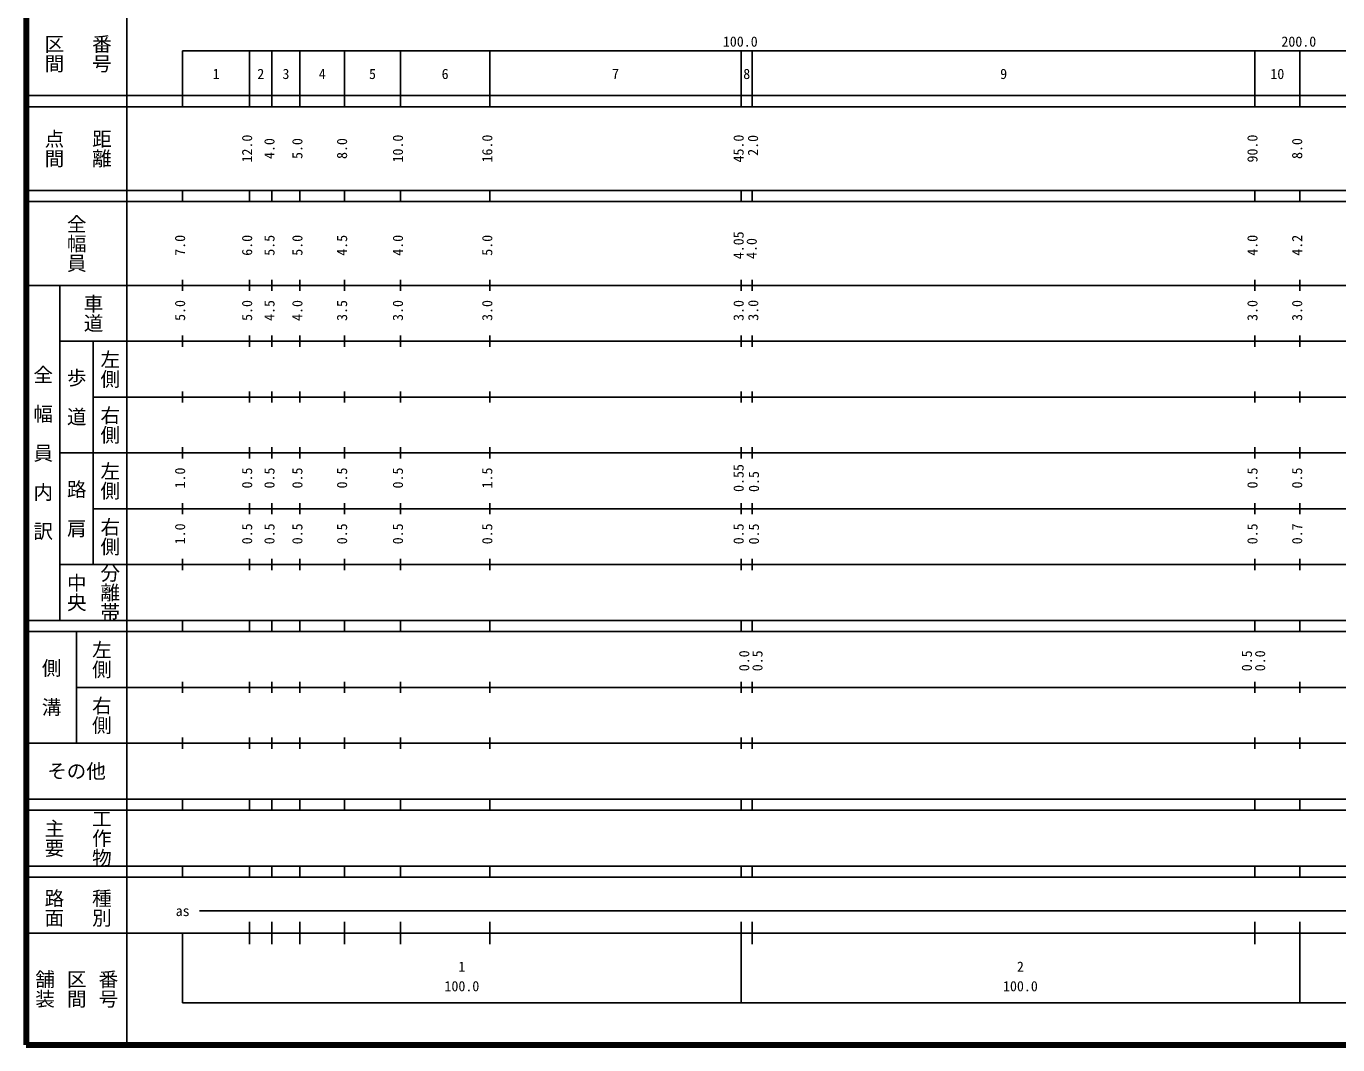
# Model space of a CAD drawing. Units: millimetres, scale not verified. Extents: x 40000 to 680000, y 20000 to 380000.
# Drawn here: x 40000 to 274820, y 20000 to 202409 of the extents above; entities that cross this region are included whole.
import ezdxf
from ezdxf.enums import TextEntityAlignment as Align

# ---------------------------------------------------------------- set-up
doc = ezdxf.new("R2010")
doc.units = ezdxf.units.MM
doc.header["$LTSCALE"] = 1000
doc.layers.add('M-TTL', color=2, linetype='Continuous', lineweight=140)
doc.layers.add('M-TTL-BAND', color=7, linetype='Continuous', lineweight=25)
doc.styles.add('@ＭＳ ゴシック', font='')
doc.styles.add('ＭＳ ゴシック', font='')
doc.styles.get('@ＭＳ ゴシック').set_extended_font_data('@MS Gothic')
doc.styles.get('ＭＳ ゴシック').set_extended_font_data('MS Gothic')

msp = doc.modelspace()

# ---------------------------------------------------------------- linework, layer by layer
at = {"layer": 'M-TTL'}
for p, q in [((40000, 380000), (40000, 20000)), ((40000, 20000), (680000, 20000))]:
    msp.add_line(p, q, dxfattribs=at)
at = {"layer": 'M-TTL-BAND'}
for p, q in [((58000, 370000), (58000, 20000)), ((68000, 198000), (579000, 198000)), ((68000, 198000), (68000, 188000)), ((80000, 188000), (80000, 198000)), ((84000, 188000), (84000, 198000)), ((89000, 188000), (89000, 198000)), ((97000, 188000), (97000, 198000)), ((107000, 188000), (107000, 198000)), ((123000, 188000), (123000, 198000)), ((168000, 188000), (168000, 198000)), ((170000, 188000), (170000, 198000)), ((260000, 188000), (260000, 198000)), ((268000, 188000), (268000, 198000)), ((40000, 190000), (579000, 190000)), ((40000, 188000), (579000, 188000)), ((40000, 173000), (579000, 173000)), ((68000, 171000), (68000, 173000)), ((80000, 171000), (80000, 173000)), ((84000, 171000), (84000, 173000)), ((89000, 171000), (89000, 173000)), ((97000, 171000), (97000, 173000)), ((107000, 171000), (107000, 173000)), ((123000, 171000), (123000, 173000)), ((168000, 171000), (168000, 173000)), ((170000, 171000), (170000, 173000)), ((260000, 171000), (260000, 173000)), ((268000, 171000), (268000, 173000)), ((40000, 171000), (579000, 171000)), ((40000, 156000), (579000, 156000)), ((46000, 96000), (46000, 156000)), ((68000, 155000), (68000, 157000)), ((80000, 155000), (80000, 157000)), ((84000, 155000), (84000, 157000)), ((89000, 155000), (89000, 157000)), ((97000, 155000), (97000, 157000)), ((107000, 155000), (107000, 157000)), ((123000, 155000), (123000, 157000)), ((168000, 155000), (168000, 157000)), ((170000, 155000), (170000, 157000)), ((260000, 155000), (260000, 157000)), ((268000, 155000), (268000, 157000)), ((46000, 146000), (579000, 146000)), ((52000, 146000), (52000, 106000)), ((68000, 145000), (68000, 147000)), ((80000, 145000), (80000, 147000)), ((84000, 145000), (84000, 147000)), ((89000, 145000), (89000, 147000)), ((97000, 145000), (97000, 147000)), ((107000, 145000), (107000, 147000)), ((123000, 145000), (123000, 147000)), ((168000, 145000), (168000, 147000)), ((170000, 145000), (170000, 147000)), ((260000, 145000), (260000, 147000)), ((268000, 145000), (268000, 147000)), ((68000, 135000), (68000, 137000)), ((80000, 135000), (80000, 137000)), ((84000, 135000), (84000, 137000)), ((89000, 135000), (89000, 137000)), ((97000, 135000), (97000, 137000)), ((107000, 135000), (107000, 137000)), ((123000, 135000), (123000, 137000)), ((168000, 135000), (168000, 137000)), ((170000, 135000), (170000, 137000)), ((260000, 135000), (260000, 137000)), ((268000, 135000), (268000, 137000)), ((52000, 136000), (579000, 136000)), ((68000, 125000), (68000, 127000)), ((80000, 125000), (80000, 127000)), ((84000, 125000), (84000, 127000)), ((89000, 125000), (89000, 127000)), ((97000, 125000), (97000, 127000)), ((107000, 125000), (107000, 127000)), ((123000, 125000), (123000, 127000)), ((168000, 125000), (168000, 127000)), ((170000, 125000), (170000, 127000)), ((260000, 125000), (260000, 127000)), ((268000, 125000), (268000, 127000)), ((46000, 126000), (579000, 126000)), ((52000, 116000), (579000, 116000)), ((68000, 115000), (68000, 117000)), ((80000, 115000), (80000, 117000)), ((84000, 115000), (84000, 117000)), ((89000, 115000), (89000, 117000)), ((97000, 115000), (97000, 117000)), ((107000, 115000), (107000, 117000)), ((123000, 115000), (123000, 117000)), ((168000, 115000), (168000, 117000)), ((170000, 115000), (170000, 117000)), ((260000, 115000), (260000, 117000)), ((268000, 115000), (268000, 117000)), ((46000, 106000), (579000, 106000)), ((68000, 105000), (68000, 107000)), ((80000, 105000), (80000, 107000)), ((84000, 105000), (84000, 107000)), ((89000, 105000), (89000, 107000)), ((97000, 105000), (97000, 107000)), ((107000, 105000), (107000, 107000)), ((123000, 105000), (123000, 107000)), ((168000, 105000), (168000, 107000)), ((170000, 105000), (170000, 107000)), ((260000, 105000), (260000, 107000)), ((268000, 105000), (268000, 107000)), ((40000, 96000), (579000, 96000)), ((40000, 94000), (579000, 94000)), ((49000, 94000), (49000, 74000)), ((68000, 94000), (68000, 96000)), ((80000, 94000), (80000, 96000)), ((84000, 94000), (84000, 96000)), ((89000, 94000), (89000, 96000)), ((97000, 94000), (97000, 96000)), ((107000, 94000), (107000, 96000)), ((123000, 94000), (123000, 96000)), ((168000, 94000), (168000, 96000)), ((170000, 94000), (170000, 96000)), ((260000, 94000), (260000, 96000)), ((268000, 94000), (268000, 96000)), ((68000, 83000), (68000, 85000)), ((80000, 83000), (80000, 85000)), ((84000, 83000), (84000, 85000)), ((89000, 83000), (89000, 85000)), ((97000, 83000), (97000, 85000)), ((107000, 83000), (107000, 85000)), ((123000, 83000), (123000, 85000)), ((168000, 83000), (168000, 85000)), ((170000, 83000), (170000, 85000)), ((260000, 83000), (260000, 85000)), ((268000, 83000), (268000, 85000)), ((49000, 84000), (579000, 84000)), ((40000, 74000), (579000, 74000)), ((68000, 73000), (68000, 75000)), ((80000, 73000), (80000, 75000)), ((84000, 73000), (84000, 75000)), ((89000, 73000), (89000, 75000)), ((97000, 73000), (97000, 75000)), ((107000, 73000), (107000, 75000)), ((123000, 73000), (123000, 75000)), ((168000, 73000), (168000, 75000)), ((170000, 73000), (170000, 75000)), ((260000, 73000), (260000, 75000)), ((268000, 73000), (268000, 75000)), ((40000, 64000), (579000, 64000)), ((68000, 62000), (68000, 64000)), ((80000, 62000), (80000, 64000)), ((84000, 62000), (84000, 64000)), ((89000, 62000), (89000, 64000)), ((97000, 62000), (97000, 64000)), ((107000, 62000), (107000, 64000)), ((123000, 62000), (123000, 64000)), ((168000, 62000), (168000, 64000)), ((170000, 62000), (170000, 64000)), ((260000, 62000), (260000, 64000)), ((268000, 62000), (268000, 64000)), ((40000, 62000), (579000, 62000)), ((40000, 52000), (579000, 52000)), ((68000, 50000), (68000, 52000)), ((80000, 50000), (80000, 52000)), ((84000, 50000), (84000, 52000)), ((89000, 50000), (89000, 52000)), ((97000, 50000), (97000, 52000)), ((107000, 50000), (107000, 52000)), ((123000, 50000), (123000, 52000)), ((168000, 50000), (168000, 52000)), ((170000, 50000), (170000, 52000)), ((260000, 50000), (260000, 52000)), ((268000, 50000), (268000, 52000)), ((40000, 50000), (579000, 50000)), ((71000, 44000), (565000, 44000)), ((40000, 40000), (579000, 40000)), ((68000, 40000), (68000, 27500)), ((80000, 38000), (80000, 42000)), ((84000, 38000), (84000, 42000)), ((89000, 38000), (89000, 42000)), ((97000, 38000), (97000, 42000)), ((107000, 38000), (107000, 42000)), ((123000, 38000), (123000, 42000)), ((168000, 27500), (168000, 42000)), ((170000, 38000), (170000, 42000)), ((260000, 38000), (260000, 42000)), ((268000, 27500), (268000, 42000)), ((68000, 27500), (579000, 27500))]:
    msp.add_line(p, q, dxfattribs=at)

# ---------------------------------------------------------------- texts
at = {"layer": 'M-TTL-BAND', "style": '@ＭＳ ゴシック'}
for s, p in [('区間', (45000, 197500)), ('番号', (53500, 197500)), ('点間', (45000, 180500)), ('距離', (53500, 180500)), ('全幅員', (49000, 163500)), ('車道', (52000, 151000)), ('左側', (55000, 141000)), ('全\u3000幅\u3000員\u3000内\u3000訳', (43000, 126000)), ('歩\u3000道', (49000, 136000)), ('右側', (55000, 131000)), ('左側', (55000, 121000)), ('路\u3000肩', (49000, 116000)), ('右側', (55000, 111000)), ('分離帯', (55000, 101000)), ('中央', (49000, 101000)), ('左側', (53500, 89000)), ('側\u3000溝', (44500, 84000)), ('右側', (53500, 79000)), ('工作物', (53500, 57000)), ('主要', (45000, 57000)), ('路面', (45000, 44500)), ('種別', (53500, 44500)), ('舗装', (43333, 30000)), ('区間', (49000, 30000)), ('番号', (54667, 30000))]:
    msp.add_text(s, height=2566, rotation=270, dxfattribs=at).set_placement(p, align=Align.MIDDLE_CENTER)
at = {"layer": 'M-TTL-BAND', "style": 'ＭＳ ゴシック'}
for s, p in [('100.0', (167844, 198195)), ('200.0', (267844, 198195)), ('1', (74000, 192405)), ('2', (82000, 192405)), ('3', (86500, 192405)), ('4', (93000, 192405)), ('5', (102000, 192405)), ('6', (115000, 192405)), ('7', (145500, 192405)), ('8', (169000, 192405)), ('9', (215000, 192405)), ('10', (264000, 192405)), ('as', (68000, 42500)), ('1', (118000, 32523)), ('2', (218000, 32523)), ('100.0', (118000, 29033)), ('100.0', (218000, 29033))]:
    msp.add_text(s, height=1833, dxfattribs=at).set_placement(p, align=Align.BOTTOM_CENTER)
for s, p in [('12.0', (81000, 180500)), ('4.0', (85000, 180500)), ('5.0', (90000, 180500)), ('8.0', (98000, 180500)), ('10.0', (108000, 180500)), ('16.0', (124000, 180500)), ('45.0', (169000, 180500)), ('2.0', (171580, 181069)), ('90.0', (261000, 180500)), ('8.0', (269000, 180500)), ('7.0', (69000, 163174)), ('6.0', (81000, 163174)), ('5.5', (85000, 163174)), ('5.0', (90000, 163174)), ('4.5', (98000, 163174)), ('4.0', (108000, 163174)), ('5.0', (124000, 163174)), ('4.05', (169000, 163174)), ('4.0', (261000, 163174)), ('4.2', (269000, 163174)), ('4.0', (171348, 162598)), ('5.0', (69000, 151500)), ('5.0', (81000, 151500)), ('4.5', (85000, 151500)), ('4.0', (90000, 151500)), ('3.5', (98000, 151500)), ('3.0', (108000, 151500)), ('3.0', (124000, 151500)), ('3.0', (169000, 151500)), ('3.0', (171628, 151535)), ('3.0', (261000, 151500)), ('3.0', (269000, 151500)), ('1.0', (69000, 121500)), ('0.5', (81000, 121500)), ('0.5', (85000, 121500)), ('0.5', (90000, 121500)), ('0.5', (98000, 121500)), ('0.5', (108000, 121500)), ('1.5', (124000, 121500)), ('0.55', (169000, 121500)), ('0.5', (171739, 120868)), ('0.5', (261000, 121500)), ('0.5', (269000, 121500)), ('1.0', (69000, 111500)), ('0.5', (81000, 111500)), ('0.5', (85000, 111500)), ('0.5', (90000, 111500)), ('0.5', (98000, 111500)), ('0.5', (108000, 111500)), ('0.5', (124000, 111500)), ('0.5', (169000, 111500)), ('0.5', (171739, 111478)), ('0.5', (261000, 111500)), ('0.7', (269000, 111500)), ('0.0', (170000, 88764)), ('0.5', (172370, 88764)), ('0.5', (260000, 88764)), ('0.0', (262370, 88764))]:
    msp.add_text(s, height=1833, rotation=90, dxfattribs=at).set_placement(p, align=Align.BOTTOM_CENTER)
msp.add_text('その他', height=2566, dxfattribs=at).set_placement((49000, 69000), align=Align.MIDDLE_CENTER)

doc.saveas('drawing.dxf')
